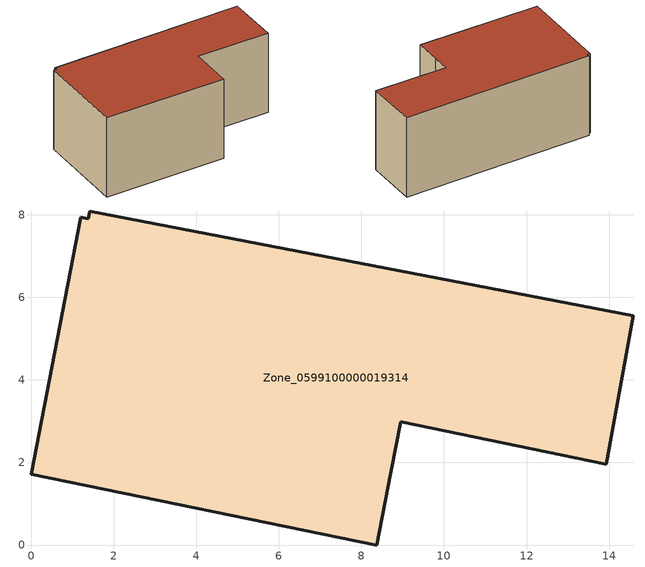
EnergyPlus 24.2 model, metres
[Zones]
Zone_0599100000019314
 floor ground (C_G): 8.71,1.75 8.38,0 0,1.71 1.2,7.93 1.39,7.9 1.43,8.09 14.59,5.55 13.93,1.95 8.95,2.98 8.73,1.81 z0
 wall outside (C_F): 8.38,0 8.71,1.75 8.73,1.81 8.95,2.98 13.93,1.95 14.59,5.55 1.43,8.09 1.39,7.9 1.2,7.93 0,1.71 8.38,0 z0:5.95
 roof outside (C_R): 1.2,7.93 0,1.71 8.38,0 8.71,1.75 8.73,1.81 8.95,2.98 13.93,1.95 14.59,5.55 1.43,8.09 1.39,7.9 z5.95
[BUILDING]
Pand.0599100000019314: North Axis=0; Terrain=City; Loads Convergence Tolerance Value=0.04; Temperature Convergence Tolerance Value=0.4; Solar Distribution=FullExterior; Maximum Number of Warmup Days=25; Minimum Number of Warmup Days=1
[Site:Location]
Rotterdam.The.Hague.AP_ZH_NLD Design_Conditions: Latitude=51.96; Longitude=4.45; Time Zone=1; Elevation=-4.5
[SITE:GROUNDTEMPERATURE:BUILDINGSURFACE]
18, 18, 18, 18, 18, 18, 18, 18, 18, 18, 18, 18
[MATERIAL] Thermal Absorptance=0.9; Solar Absorptance=0.7; Visible Absorptance=0.7
Name | Roughness | Thickness | Conductivity | Density | Specific Heat
G.D.1965 | MediumSmooth | 0.15 | 1 | 540 | 1210
F.D.1965 | Rough | 0.3 | 0.857143 | 1920 | 840
R.D.1965 | MediumRough | 0.2 | 0.08 | 1500 | 1000
[CONSTRUCTION]
C_G: G.D.1965
C_F: F.D.1965
C_R: R.D.1965
[ZONE]
Zone_0599100000019314: Type=1; Multiplier=1; Ceiling Height=Autocalculate; Volume=Autocalculate; Floor Area=autocalculate; Part of Total Floor Area=Yes
[ZONEINFILTRATION:DESIGNFLOWRATE]
Infil_Zone_0599100000019314: Zone or ZoneList or Space or SpaceList=Zone_0599100000019314; Schedule=AlwaysOn; Design Flow Rate Calculation Method=Flow/Area; Flow Rate per Floor Area=0.0042; Constant Term Coefficient=1; Temperature Term Coefficient=0; Velocity Term Coefficient=0; Velocity Squared Term Coefficient=0
[HVACTEMPLATE:ZONE:IDEALLOADSAIRSYSTEM]
Zone_0599100000019314: Maximum Heating Supply Air Temperature=50; Minimum Cooling Supply Air Temperature=13; Maximum Heating Supply Air Humidity Ratio=0.0156; Minimum Cooling Supply Air Humidity Ratio=0.0077; Heating Limit=NoLimit; Cooling Limit=NoLimit; Dehumidification Control Type=ConstantSensibleHeatRatio; Cooling Sensible Heat Ratio=0.7; Dehumidification Setpoint=60; Humidification Control Type=None; Humidification Setpoint=30; Outdoor Air Method=None; Outdoor Air Flow Rate per Person=0.00944; Outdoor Air Flow Rate per Zone Floor Area=0; Outdoor Air Flow Rate per Zone=0; Demand Controlled Ventilation Type=None; Outdoor Air Economizer Type=NoEconomizer; Heat Recovery Type=None; Sensible Heat Recovery Effectiveness=0.7; Latent Heat Recovery Effectiveness=0.65
[ZONECONTROL:THERMOSTAT]
ThermostatControl_Zone_0599100000019314: Zone or ZoneList=Zone_0599100000019314; Control Type Schedule=DualSetpointControlType; Control 1=Thermostat_Zone_0599100000019314; Temperature Difference Between Cutout And Setpoint=0
[THERMOSTATSETPOINT:DUALSETPOINT]
Thermostat_Zone_0599100000019314: Heating Setpoint Temperature Schedule=HeatingSetpoint_Zone_0599100000019314; Cooling Setpoint Temperature Schedule=CoolingSetpoint_Zone_0599100000019314
[SCHEDULE:COMPACT]
HeatingSetpoint_Zone_0599100000019314: Through: 12/31, For: AllDays, Until: 24:00, 21
CoolingSetpoint_Zone_0599100000019314: Through: 12/31, For: AllDays, Until: 24:00, 24
DualSetpointControlType: Through: 12/31, For: AllDays, Until: 24:00, 4
AlwaysOn: Through: 12/31, For: AllDays, Until: 24:00, 1
